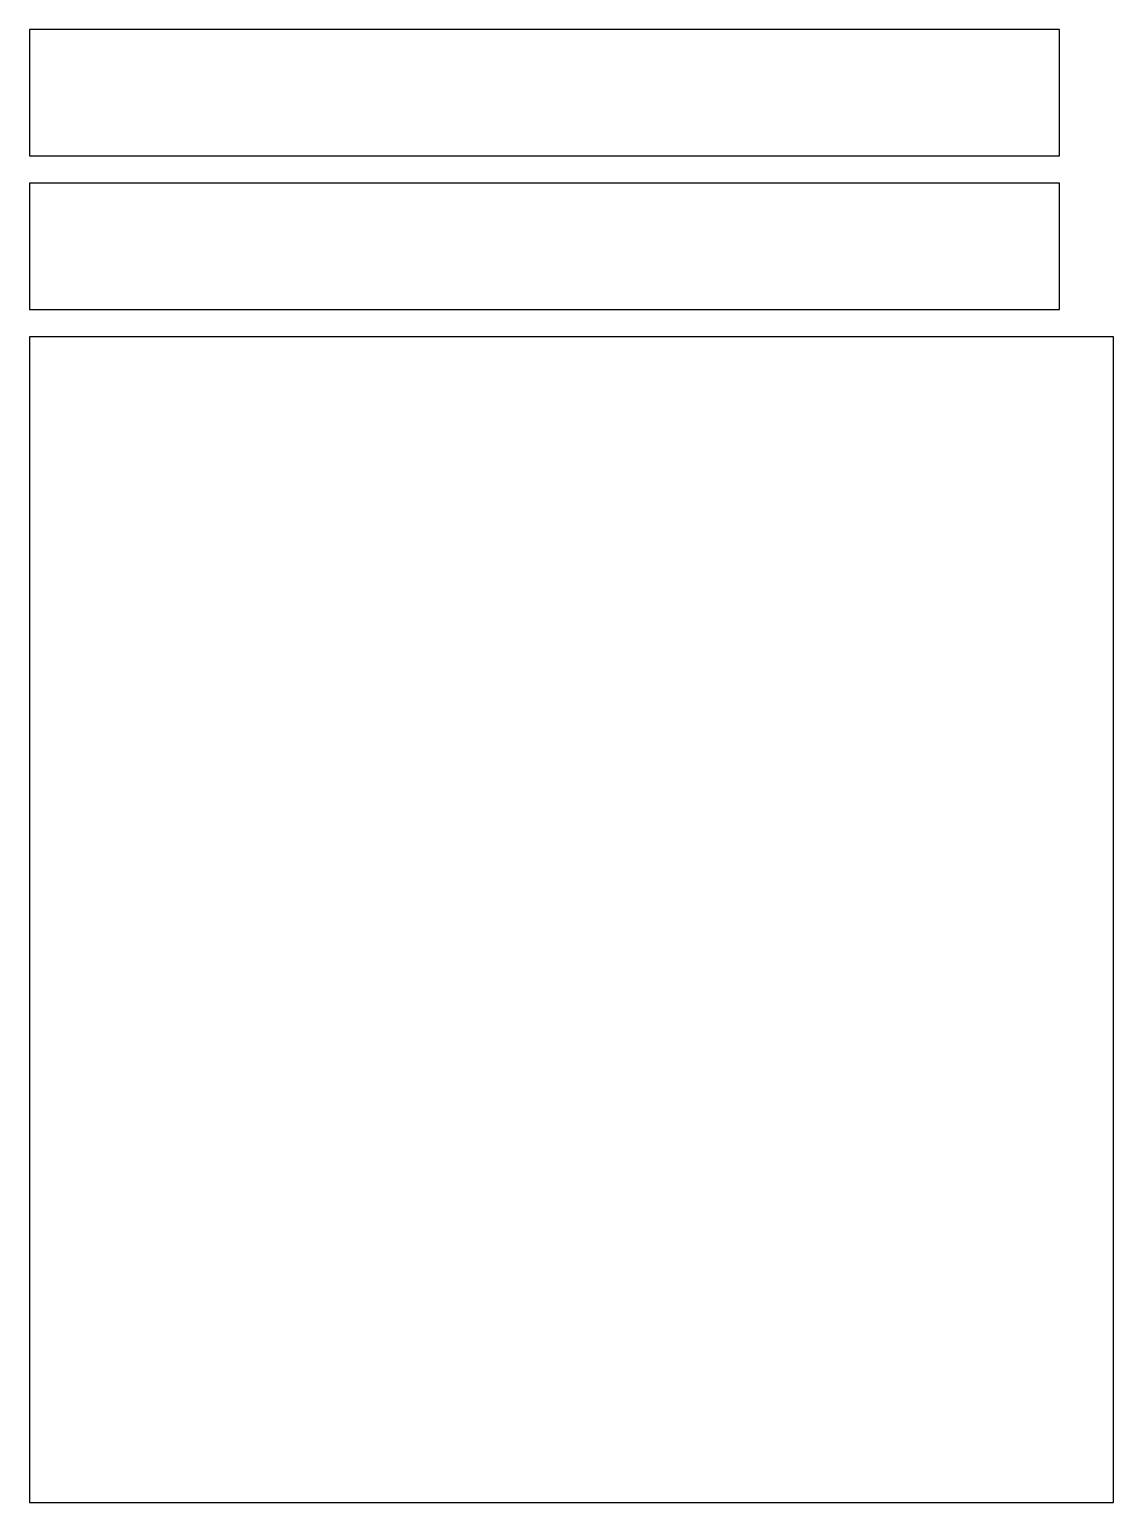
# Model space of a CAD drawing. Header units: metres. Extents: x 0 to 972, y 0 to 652.
# Drawn here: x 492 to 972, y 0 to 652 of the extents above; entities that cross this region are included whole.
import ezdxf

# ---------------------------------------------------------------- set-up
doc = ezdxf.new("R2010")
doc.units = ezdxf.units.M

msp = doc.modelspace()

# ---------------------------------------------------------------- linework, layer by layer
for p, q in [((948, 652), (492, 652)), ((492, 652), (492, 596)), ((948, 596), (948, 652)), ((492, 596), (948, 596)), ((948, 584), (492, 584)), ((492, 584), (492, 528)), ((948, 528), (948, 584)), ((492, 528), (948, 528)), ((972, 516), (492, 516)), ((492, 516), (492, 0)), ((972, 0), (972, 516)), ((492, 0), (972, 0))]:
    msp.add_line(p, q)

doc.saveas('drawing.dxf')
